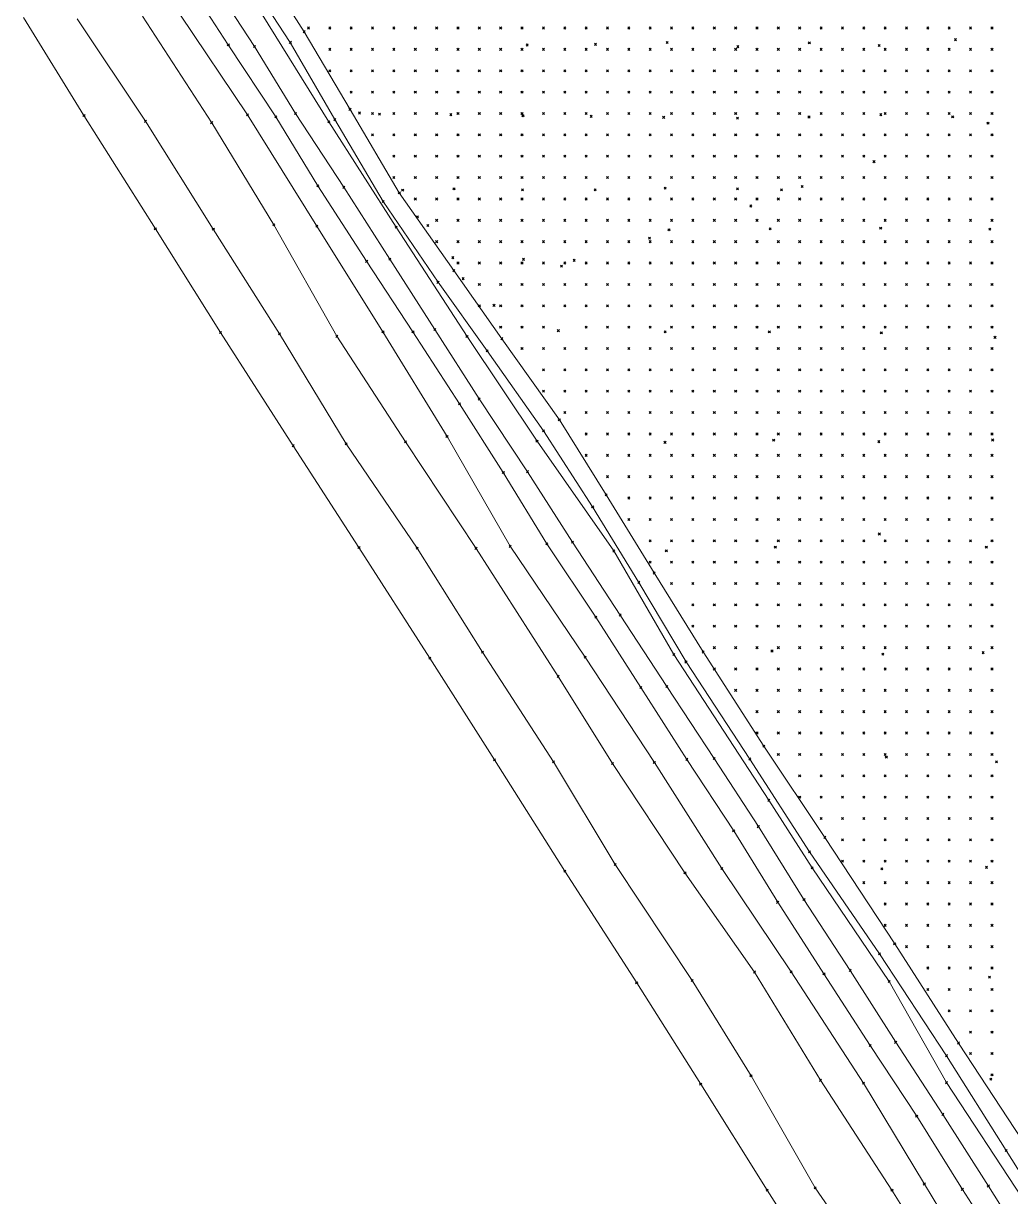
# Model space of a CAD drawing. Header units: metres. Extents: x 441556 to 446409, y 432338 to 461058.
# Drawn here: x 445542.3 to 445681, y 434278.6 to 434443.3 of the extents above; entities that cross this region are included whole.
import ezdxf

# ---------------------------------------------------------------- set-up
doc = ezdxf.new("R2010")
doc.units = ezdxf.units.M
doc.header["$MEASUREMENT"] = 0
doc.header["$PDMODE"] = 35
doc.header["$PDSIZE"] = 0.15
for name, color, linetype, lineweight in [('DTM-BRE-RevN_GRP_CANAL', 2, 'Continuous', 0), ('DTM-BRE-RevN_GRP_CANAL IRIGATIE JOS', 2, 'Continuous', 0), ('DTM-BRE-RevN_GRP_CANAL IRIGATIE SUS', 2, 'Continuous', 0), ('DTM-BRE-RevN_GRP_DIG', 2, 'Continuous', 0), ('DTM-BRE-RevN_GRP_DRUM PAMANT', 2, 'Continuous', 0), ('DTM-BRE-RevN_GRP_TALUZ JOS', 2, 'Continuous', 0), ('DTM-NOK-RevN_LIDAR_co_lidar', 91, 'Continuous', 0), ('DTM-NOK-RevN_RTK', 32, 'Continuous', 0)]:
    doc.layers.add(name, color=color, linetype=linetype, lineweight=lineweight)

msp = doc.modelspace()

# ---------------------------------------------------------------- linework, layer by layer
at = {"layer": 'DTM-BRE-RevN_GRP_CANAL'}
for p, q in [((445564.715, 434450.133, 319.036), (445571.097, 434440.271, 319.044)), ((445567.894, 434450.529, 319.079), (445574.775, 434440.051, 319.055)), ((445571.097, 434440.271, 319.044), (445577.769, 434430.161, 318.977)), ((445574.775, 434440.051, 319.055), (445580.526, 434430.626, 318.982)), ((445577.769, 434430.161, 318.977), (445583.684, 434420.48, 319.006)), ((445580.526, 434430.626, 318.982), (445587.324, 434420.279, 319.004)), ((445583.684, 434420.48, 319.006), (445590.529, 434409.887, 318.983)), ((445587.324, 434420.279, 319.004), (445593.789, 434410.173, 318.982)), ((445590.529, 434409.887, 318.983), (445597.033, 434399.979, 318.946)), ((445593.789, 434410.173, 318.982), (445600.115, 434400.316, 318.959)), ((445597.033, 434399.979, 318.946), (445603.553, 434389.881, 318.931)), ((445600.115, 434400.316, 318.959), (445606.328, 434390.56, 318.881)), ((445603.553, 434389.881, 318.931), (445609.714, 434380.234, 318.889)), ((445606.328, 434390.56, 318.881), (445613.107, 434380.346, 318.896)), ((445609.714, 434380.234, 318.889), (445615.842, 434370.231, 318.946)), ((445613.107, 434380.346, 318.896), (445619.428, 434370.449, 318.874)), ((445615.842, 434370.231, 318.946), (445622.704, 434359.917, 318.848)), ((445619.428, 434370.449, 318.874), (445626.136, 434360.225, 318.888)), ((445622.704, 434359.917, 318.848), (445629.045, 434350.051, 318.863)), ((445626.136, 434360.225, 318.888), (445632.672, 434350.191, 318.835)), ((445629.045, 434350.051, 318.863), (445635.487, 434339.966, 318.827)), ((445632.672, 434350.191, 318.835), (445639.337, 434340.086, 318.822)), ((445635.487, 434339.966, 318.827), (445642.069, 434329.923, 318.808)), ((445639.337, 434340.086, 318.822), (445645.533, 434330.52, 318.826)), ((445642.069, 434329.923, 318.808), (445648.253, 434319.891, 318.785)), ((445645.533, 434330.52, 318.826), (445651.945, 434320.294, 318.812)), ((445648.253, 434319.891, 318.785), (445654.753, 434309.845, 318.802)), ((445651.945, 434320.294, 318.812), (445658.436, 434310.337, 318.808)), ((445658.436, 434310.337, 318.808), (445664.819, 434300.245, 318.78)), ((445654.753, 434309.845, 318.802), (445661.241, 434299.803, 318.787)), ((445664.819, 434300.245, 318.78), (445671.45, 434290.122, 318.754)), ((445661.241, 434299.803, 318.787), (445667.774, 434289.866, 318.784)), ((445667.774, 434289.866, 318.784), (445674.183, 434279.595, 318.749)), ((445671.45, 434290.122, 318.754), (445677.834, 434280.065, 318.782)), ((445674.183, 434279.595, 318.749), (445680.141, 434270.33, 318.743)), ((445677.834, 434280.065, 318.782), (445684.321, 434269.802, 318.752))]:
    msp.add_line(p, q, dxfattribs=at)
at = {"layer": 'DTM-BRE-RevN_GRP_CANAL IRIGATIE JOS'}
for p, q in [((445573.803, 434430.438, 321.023), (445564.289, 434444.594, 321.246)), ((445583.522, 434414.832, 321.074), (445573.803, 434430.438, 321.023)), ((445592.819, 434399.988, 321.175), (445583.522, 434414.832, 321.074)), ((445601.811, 434385.288, 321.345), (445592.819, 434399.988, 321.175)), ((445610.682, 434369.871, 321.446), (445601.811, 434385.288, 321.345)), ((445621.205, 434354.3, 321.446), (445610.682, 434369.871, 321.446)), ((445630.931, 434339.511, 321.342), (445621.205, 434354.3, 321.446)), ((445640.398, 434324.631, 321.239), (445630.931, 434339.511, 321.342)), ((445650.141, 434310.133, 321.305), (445640.398, 434324.631, 321.239)), ((445660.313, 434294.512, 321.231), (445650.141, 434310.133, 321.305)), ((445668.849, 434280.343, 321.226), (445660.313, 434294.512, 321.231)), ((445678.308, 434264.721, 321.417), (445668.849, 434280.343, 321.226))]:
    msp.add_line(p, q, dxfattribs=at)
at = {"layer": 'DTM-BRE-RevN_GRP_CANAL IRIGATIE SUS'}
for p, q in [((445575.854, 434444.556, 321.174), (445585.213, 434429.469, 321.164)), ((445585.213, 434429.469, 321.164), (445594.672, 434414.674, 320.902)), ((445594.672, 434414.674, 320.902), (445604.624, 434399.341, 320.967)), ((445604.624, 434399.341, 320.967), (445614.452, 434384.636, 321.088)), ((445614.452, 434384.636, 321.088), (445625.229, 434369.217, 321.08)), ((445625.229, 434369.217, 321.08), (445633.664, 434354.681, 320.904)), ((445633.664, 434354.681, 320.904), (445646.994, 434334.214, 320.925)), ((445646.994, 434334.214, 320.925), (445653.087, 434324.723, 320.799)), ((445653.087, 434324.723, 320.799), (445663.915, 434308.785, 320.794)), ((445663.915, 434308.785, 320.794), (445671.96, 434294.577, 320.623)), ((445671.96, 434294.577, 320.623), (445682.566, 434278.409, 320.563))]:
    msp.add_line(p, q, dxfattribs=at)
at = {"layer": 'DTM-BRE-RevN_GRP_DIG'}
for p, q in [((445550.832, 434430.352, 326.067), (445542.331, 434444.097, 326.056)), ((445559.465, 434429.538, 325.889), (445549.896, 434443.92, 325.702)), ((445560.852, 434414.45, 326.087), (445550.832, 434430.352, 326.067)), ((445568.987, 434414.395, 325.902), (445559.465, 434429.538, 325.889)), ((445570.004, 434399.893, 326.125), (445560.852, 434414.45, 326.087)), ((445578.295, 434399.69, 325.84), (445568.987, 434414.395, 325.902)), ((445580.213, 434383.997, 326.145), (445570.004, 434399.893, 326.125)), ((445587.647, 434384.252, 326.025), (445578.295, 434399.69, 325.84)), ((445597.624, 434369.607, 325.962), (445587.647, 434384.252, 326.025)), ((445589.45, 434369.701, 326.227), (445580.213, 434383.997, 326.145)), ((445599.391, 434354.156, 326.212), (445589.45, 434369.701, 326.227)), ((445606.786, 434355, 325.872), (445597.624, 434369.607, 325.962)), ((445616.769, 434339.611, 325.867), (445606.786, 434355, 325.872)), ((445608.477, 434339.883, 326.172), (445599.391, 434354.156, 326.212)), ((445618.357, 434324.264, 326.105), (445608.477, 434339.883, 326.172)), ((445625.429, 434325.198, 325.946), (445616.769, 434339.611, 325.867)), ((445636.244, 434308.908, 325.816), (445625.429, 434325.198, 325.946)), ((445628.451, 434308.594, 326.092), (445618.357, 434324.264, 326.105)), ((445637.436, 434294.358, 326.076), (445628.451, 434308.594, 326.092)), ((445644.504, 434295.532, 325.861), (445636.244, 434308.908, 325.816)), ((445653.524, 434279.8, 325.922), (445644.504, 434295.532, 325.861)), ((445646.771, 434279.473, 326.109), (445637.436, 434294.358, 326.076)), ((445656.709, 434264.025, 326.143), (445646.771, 434279.473, 326.109)), ((445663.604, 434265.257, 325.847), (445653.524, 434279.8, 325.922))]:
    msp.add_line(p, q, dxfattribs=at)
at = {"layer": 'DTM-BRE-RevN_GRP_DRUM PAMANT'}
for p, q in [((445575.184, 434452.489, 321.308), (445581.75, 434442.118, 321.304)), ((445579.803, 434440.619, 321.289), (445572.97, 434451.057, 321.306)), ((445581.75, 434442.118, 321.304), (445588.191, 434431.216, 321.15)), ((445586.057, 434429.774, 321.184), (445579.803, 434440.619, 321.289)), ((445588.191, 434431.216, 321.15), (445595.114, 434419.494, 321.073)), ((445592.852, 434418.289, 321.044), (445586.057, 434429.774, 321.184)), ((445595.114, 434419.494, 321.073), (445602.77, 434408.577, 320.952)), ((445600.549, 434406.934, 321), (445592.852, 434418.289, 321.044)), ((445602.77, 434408.577, 320.952), (445609.519, 434399.017, 320.984)), ((445607.453, 434397.32, 320.996), (445600.549, 434406.934, 321)), ((445609.519, 434399.017, 320.984), (445617.587, 434387.629, 320.837)), ((445615.353, 434386.083, 320.989), (445607.453, 434397.32, 320.996)), ((445617.587, 434387.629, 320.837), (445624.15, 434377.104, 320.895)), ((445622.265, 434375.426, 320.903), (445615.353, 434386.083, 320.989)), ((445624.15, 434377.104, 320.895), (445630.9, 434366.129, 320.921)), ((445628.749, 434364.808, 320.989), (445622.265, 434375.426, 320.903)), ((445630.9, 434366.129, 320.921), (445637.78, 434355.04, 320.833)), ((445635.38, 434353.632, 320.974), (445628.749, 434364.808, 320.989)), ((445637.78, 434355.04, 320.833), (445646.306, 434341.804, 320.825)), ((445644.339, 434340.013, 320.958), (445635.38, 434353.632, 320.974)), ((445646.306, 434341.804, 320.825), (445654.866, 434329.012, 320.7)), ((445652.713, 434326.992, 320.853), (445644.339, 434340.013, 320.958)), ((445654.866, 434329.012, 320.7), (445664.678, 434314.071, 320.702)), ((445662.557, 434312.66, 320.74), (445652.713, 434326.992, 320.853)), ((445664.678, 434314.071, 320.702), (445673.64, 434300.14, 320.837)), ((445671.96, 434298.359, 320.791), (445662.557, 434312.66, 320.74)), ((445673.64, 434300.14, 320.837), (445682.562, 434286.523, 320.732)), ((445680.342, 434285.06, 320.729), (445671.96, 434298.359, 320.791)), ((445687.447, 434273.697, 320.593), (445680.342, 434285.06, 320.729))]:
    msp.add_line(p, q, dxfattribs=at)
at = {"layer": 'DTM-BRE-RevN_GRP_TALUZ JOS'}
for p, q in [((445568.77, 434429.346, 321.172), (445559.026, 434444.303, 321.32)), ((445577.503, 434415.018, 321.088), (445568.77, 434429.346, 321.172)), ((445586.349, 434399.359, 321.572), (445577.503, 434415.018, 321.088)), ((445595.992, 434384.548, 321.602), (445586.349, 434399.359, 321.572)), ((445605.889, 434369.582, 321.66), (445595.992, 434384.548, 321.602)), ((445617.414, 434351.613, 321.467), (445605.889, 434369.582, 321.66)), ((445625.056, 434339.391, 321.488), (445617.414, 434351.613, 321.467)), ((445635.231, 434324.042, 321.46), (445625.056, 434339.391, 321.488)), ((445645.004, 434310.101, 321.328), (445635.231, 434324.042, 321.46)), ((445654.262, 434294.902, 321.309), (445645.004, 434310.101, 321.328)), ((445664.3, 434279.494, 321.203), (445654.262, 434294.902, 321.309)), ((445673.633, 434264.403, 321.49), (445664.3, 434279.494, 321.203))]:
    msp.add_line(p, q, dxfattribs=at)
at = {"layer": 'DTM-NOK-RevN_LIDAR_co_lidar'}
for p in [(445582.358, 434442.635, 321.257), (445585.357, 434442.635, 321.259), (445588.357, 434442.635, 321.343), (445591.356, 434442.635, 321.27), (445594.356, 434442.635, 321.364), (445597.355, 434442.635, 321.447), (445600.354, 434442.635, 321.503), (445603.354, 434442.635, 321.496), (445606.353, 434442.635, 321.501), (445609.352, 434442.635, 321.489), (445612.352, 434442.635, 321.408), (445615.351, 434442.635, 321.35), (445618.351, 434442.635, 321.274), (445621.35, 434442.635, 321.261), (445624.349, 434442.635, 321.214), (445627.349, 434442.635, 321.147), (445630.348, 434442.635, 321.165), (445633.348, 434442.635, 321.217), (445636.347, 434442.635, 321.194), (445639.346, 434442.635, 321.336), (445642.346, 434442.635, 321.31), (445645.345, 434442.635, 321.319), (445648.344, 434442.635, 321.339), (445651.344, 434442.635, 321.316), (445654.343, 434442.635, 321.304), (445657.343, 434442.635, 321.304), (445660.342, 434442.635, 321.306), (445663.341, 434442.635, 321.28), (445666.341, 434442.635, 321.175), (445669.34, 434442.635, 321.157), (445672.34, 434442.635, 321.245), (445675.339, 434442.635, 321.358), (445678.338, 434442.635, 321.488), (445585.357, 434439.636, 321.274), (445588.357, 434439.636, 321.311), (445591.356, 434439.636, 321.184), (445594.356, 434439.636, 321.256), (445597.355, 434439.636, 321.319), (445600.354, 434439.636, 321.35), (445603.354, 434439.636, 321.381), (445606.353, 434439.636, 321.366), (445609.352, 434439.636, 321.306), (445612.352, 434439.636, 321.323), (445615.351, 434439.636, 321.342), (445618.351, 434439.636, 321.384), (445621.35, 434439.636, 321.396), (445624.349, 434439.636, 321.387), (445627.349, 434439.636, 321.32), (445630.348, 434439.636, 321.24), (445633.348, 434439.636, 321.196), (445636.347, 434439.636, 321.164), (445639.346, 434439.636, 321.246), (445642.346, 434439.636, 321.289), (445645.345, 434439.636, 321.309), (445648.344, 434439.636, 321.299), (445651.344, 434439.636, 321.272), (445654.343, 434439.636, 321.234), (445657.343, 434439.636, 321.221), (445660.342, 434439.636, 321.234), (445663.341, 434439.636, 321.252), (445666.341, 434439.636, 321.298), (445669.34, 434439.636, 321.306), (445672.34, 434439.636, 321.263), (445675.339, 434439.636, 321.386), (445678.338, 434439.636, 321.499), (445585.357, 434436.636, 321.494), (445588.357, 434436.636, 321.255), (445591.356, 434436.636, 321.067), (445594.356, 434436.636, 321.132), (445597.355, 434436.636, 321.168), (445600.354, 434436.636, 321.148), (445603.354, 434436.636, 321.212), (445606.353, 434436.636, 321.322), (445609.352, 434436.636, 321.335), (445612.352, 434436.636, 321.357), (445615.351, 434436.636, 321.426), (445618.351, 434436.636, 321.481), (445621.35, 434436.636, 321.388), (445624.349, 434436.636, 321.256), (445627.349, 434436.636, 321.224), (445630.348, 434436.636, 321.16), (445633.348, 434436.636, 321.148), (445636.347, 434436.636, 321.19), (445639.346, 434436.636, 321.257), (445642.346, 434436.636, 321.261), (445645.345, 434436.636, 321.222), (445648.344, 434436.636, 321.18), (445651.344, 434436.636, 321.189), (445654.343, 434436.636, 321.203), (445657.343, 434436.636, 321.258), (445660.342, 434436.636, 321.304), (445663.341, 434436.636, 321.284), (445666.341, 434436.636, 321.265), (445669.34, 434436.636, 321.192), (445672.34, 434436.636, 321.123), (445675.339, 434436.636, 321.264), (445678.338, 434436.636, 321.319), (445588.357, 434433.637, 321.246), (445591.356, 434433.637, 321.078), (445594.356, 434433.637, 321.087), (445597.355, 434433.637, 321.155), (445600.354, 434433.637, 321.168), (445603.354, 434433.637, 321.204), (445606.353, 434433.637, 321.301), (445609.352, 434433.637, 321.38), (445612.352, 434433.637, 321.419), (445615.351, 434433.637, 321.387), (445618.351, 434433.637, 321.314), (445621.35, 434433.637, 321.243), (445624.349, 434433.637, 321.208), (445627.349, 434433.637, 321.217), (445630.348, 434433.637, 321.189), (445633.348, 434433.637, 321.169), (445636.347, 434433.637, 321.183), (445639.346, 434433.637, 321.176), (445642.346, 434433.637, 321.153), (445645.345, 434433.637, 321.189), (445648.344, 434433.637, 321.225), (445651.344, 434433.637, 321.216), (445654.343, 434433.637, 321.275), (445657.343, 434433.637, 321.258), (445660.342, 434433.637, 321.229), (445663.341, 434433.637, 321.203), (445666.341, 434433.637, 321.181), (445669.34, 434433.637, 321.11), (445672.34, 434433.637, 321.065), (445675.339, 434433.637, 321.232), (445678.338, 434433.637, 321.338), (445591.356, 434430.637, 321.149), (445594.356, 434430.637, 321.166), (445597.355, 434430.637, 321.171), (445600.354, 434430.637, 321.165), (445603.354, 434430.637, 321.175), (445606.353, 434430.637, 321.207), (445609.352, 434430.637, 321.25), (445612.352, 434430.637, 321.29), (445615.351, 434430.637, 321.268), (445618.351, 434430.637, 321.233), (445621.35, 434430.637, 321.206), (445624.349, 434430.637, 321.173), (445627.349, 434430.637, 321.15), (445630.348, 434430.637, 321.122), (445633.348, 434430.637, 321.119), (445636.347, 434430.637, 321.143), (445639.346, 434430.637, 321.189), (445642.346, 434430.637, 321.25), (445645.345, 434430.637, 321.276), (445648.344, 434430.637, 321.242), (445651.344, 434430.637, 321.181), (445654.343, 434430.637, 321.194), (445657.343, 434430.637, 321.154), (445660.342, 434430.637, 321.177), (445663.341, 434430.637, 321.194), (445666.341, 434430.637, 321.23), (445669.34, 434430.637, 321.196), (445672.34, 434430.637, 321.053), (445675.339, 434430.637, 321.09), (445678.338, 434430.637, 321.235), (445591.356, 434427.638, 321.147), (445594.356, 434427.638, 321.171), (445597.355, 434427.638, 321.052), (445600.354, 434427.638, 321.026), (445603.354, 434427.638, 321.014), (445606.353, 434427.638, 321.093), (445609.352, 434427.638, 321.211), (445612.352, 434427.638, 321.25), (445615.351, 434427.638, 321.226), (445618.351, 434427.638, 321.173), (445621.35, 434427.638, 321.106), (445624.349, 434427.638, 321.064), (445627.349, 434427.638, 321.099), (445630.348, 434427.638, 321.165), (445633.348, 434427.638, 321.257), (445636.347, 434427.638, 321.291), (445639.346, 434427.638, 321.295), (445642.346, 434427.638, 321.23), (445645.345, 434427.638, 321.163), (445648.344, 434427.638, 321.194), (445651.344, 434427.638, 321.157), (445654.343, 434427.638, 321.116), (445657.343, 434427.638, 321.142), (445660.342, 434427.638, 321.303), (445663.341, 434427.638, 321.278), (445666.341, 434427.638, 321.083), (445669.34, 434427.638, 320.984), (445672.34, 434427.638, 320.855), (445675.339, 434427.638, 320.923), (445678.338, 434427.638, 321.11), (445594.356, 434424.639, 321.443), (445597.355, 434424.639, 321.193), (445600.354, 434424.639, 321.027), (445603.354, 434424.639, 321.041), (445606.353, 434424.639, 321.141), (445609.352, 434424.639, 321.167), (445612.352, 434424.639, 321.146), (445615.351, 434424.639, 321.111), (445618.351, 434424.639, 321.063), (445621.35, 434424.639, 321.073), (445624.349, 434424.639, 321.089), (445627.349, 434424.639, 321.184), (445630.348, 434424.639, 321.222), (445633.348, 434424.639, 321.245), (445636.347, 434424.639, 321.18), (445639.346, 434424.639, 321.158), (445642.346, 434424.639, 321.108), (445645.345, 434424.639, 321.184), (445648.344, 434424.639, 321.316), (445651.344, 434424.639, 321.35), (445654.343, 434424.639, 321.311), (445657.343, 434424.639, 321.282), (445660.342, 434424.639, 321.2), (445663.341, 434424.639, 320.976), (445666.341, 434424.639, 320.867), (445669.34, 434424.639, 320.836), (445672.34, 434424.639, 320.811), (445675.339, 434424.639, 320.909), (445678.338, 434424.639, 321.073), (445594.356, 434421.639, 321.615), (445597.355, 434421.639, 321.528), (445600.354, 434421.639, 321.239), (445603.354, 434421.639, 321.084), (445606.353, 434421.639, 321.066), (445609.352, 434421.639, 321.056), (445612.352, 434421.639, 321.08), (445615.351, 434421.639, 321.105), (445618.351, 434421.639, 321.128), (445621.35, 434421.639, 321.155), (445624.349, 434421.639, 321.127), (445627.349, 434421.639, 321.109), (445630.348, 434421.639, 321.157), (445633.348, 434421.639, 321.145), (445636.347, 434421.639, 321.147), (445639.346, 434421.639, 321.198), (445642.346, 434421.639, 321.205), (445645.345, 434421.639, 321.237), (445648.344, 434421.639, 321.193), (445651.344, 434421.639, 321.147), (445654.343, 434421.639, 321.038), (445657.343, 434421.639, 320.976), (445660.342, 434421.639, 320.942), (445663.341, 434421.639, 320.912), (445666.341, 434421.639, 320.891), (445669.34, 434421.639, 320.857), (445672.34, 434421.639, 320.834), (445675.339, 434421.639, 320.917), (445678.338, 434421.639, 321.061), (445597.355, 434418.64, 321.874), (445600.354, 434418.64, 321.42), (445603.354, 434418.64, 321.051), (445606.353, 434418.64, 321.052), (445609.352, 434418.64, 321.062), (445612.352, 434418.64, 321.07), (445615.351, 434418.64, 321.029), (445618.351, 434418.64, 320.99), (445621.35, 434418.64, 320.977), (445624.349, 434418.64, 320.998), (445627.349, 434418.64, 321.068), (445630.348, 434418.64, 321.196), (445633.348, 434418.64, 321.304), (445636.347, 434418.64, 321.244), (445639.346, 434418.64, 321.246), (445642.346, 434418.64, 321.136), (445645.345, 434418.64, 321.055), (445648.344, 434418.64, 320.997), (445651.344, 434418.64, 320.972), (445654.343, 434418.64, 320.936), (445657.343, 434418.64, 320.944), (445660.342, 434418.64, 320.975), (445663.341, 434418.64, 320.936), (445666.341, 434418.64, 320.908), (445669.34, 434418.64, 320.891), (445672.34, 434418.64, 320.903), (445675.339, 434418.64, 320.925), (445678.338, 434418.64, 320.972), (445600.354, 434415.641, 321.148), (445603.354, 434415.641, 321.012), (445606.353, 434415.641, 320.955), (445609.352, 434415.641, 320.918), (445612.352, 434415.641, 320.907), (445615.351, 434415.641, 320.88), (445618.351, 434415.641, 320.913), (445621.35, 434415.641, 321.039), (445624.349, 434415.641, 321.098), (445627.349, 434415.641, 321.189), (445630.348, 434415.641, 321.299), (445633.348, 434415.641, 321.238), (445636.347, 434415.641, 321.11), (445639.346, 434415.641, 321.014), (445642.346, 434415.641, 320.983), (445645.345, 434415.641, 320.97), (445648.344, 434415.641, 320.97), (445651.344, 434415.641, 320.994), (445654.343, 434415.641, 320.974), (445657.343, 434415.641, 320.972), (445660.342, 434415.641, 320.985), (445663.341, 434415.641, 320.946), (445666.341, 434415.641, 320.941), (445669.34, 434415.641, 320.93), (445672.34, 434415.641, 320.927), (445675.339, 434415.641, 320.912), (445678.338, 434415.641, 320.928), (445600.354, 434412.641, 320.922), (445603.354, 434412.641, 320.897), (445606.353, 434412.641, 320.845), (445609.352, 434412.641, 320.865), (445612.352, 434412.641, 320.912), (445615.351, 434412.641, 320.956), (445618.351, 434412.641, 321.061), (445621.35, 434412.641, 321.133), (445624.349, 434412.641, 321.044), (445627.349, 434412.641, 320.976), (445630.348, 434412.641, 321.003), (445633.348, 434412.641, 321), (445636.347, 434412.641, 320.993), (445639.346, 434412.641, 320.993), (445642.346, 434412.641, 320.997), (445645.345, 434412.641, 320.983), (445648.344, 434412.641, 320.963), (445651.344, 434412.641, 320.964), (445654.343, 434412.641, 320.964), (445657.343, 434412.641, 320.946), (445660.342, 434412.641, 320.912), (445663.341, 434412.641, 320.9), (445666.341, 434412.641, 320.89), (445669.34, 434412.641, 320.927), (445672.34, 434412.641, 320.972), (445675.339, 434412.641, 320.994), (445678.338, 434412.641, 321.026), (445603.354, 434409.642, 320.842), (445606.353, 434409.642, 320.789), (445609.352, 434409.642, 320.832), (445612.352, 434409.642, 320.961), (445615.351, 434409.642, 320.922), (445618.351, 434409.642, 320.875), (445621.35, 434409.642, 320.903), (445624.349, 434409.642, 320.865), (445627.349, 434409.642, 320.859), (445630.348, 434409.642, 320.912), (445633.348, 434409.642, 320.969), (445636.347, 434409.642, 320.989), (445639.346, 434409.642, 320.972), (445642.346, 434409.642, 320.964), (445645.345, 434409.642, 320.936), (445648.344, 434409.642, 320.899), (445651.344, 434409.642, 320.886), (445654.343, 434409.642, 320.851), (445657.343, 434409.642, 320.86), (445660.342, 434409.642, 320.91), (445663.341, 434409.642, 320.935), (445666.341, 434409.642, 320.97), (445669.34, 434409.642, 320.973), (445672.34, 434409.642, 320.966), (445675.339, 434409.642, 321.038), (445678.338, 434409.642, 321.098), (445606.353, 434406.642, 320.888), (445609.352, 434406.642, 321.011), (445612.352, 434406.642, 320.946), (445615.351, 434406.642, 320.752), (445618.351, 434406.642, 320.778), (445621.35, 434406.642, 320.841), (445624.349, 434406.642, 320.869), (445627.349, 434406.642, 320.896), (445630.348, 434406.642, 320.915), (445633.348, 434406.642, 320.949), (445636.347, 434406.642, 320.952), (445639.346, 434406.642, 320.941), (445642.346, 434406.642, 320.87), (445645.345, 434406.642, 320.811), (445648.344, 434406.642, 320.782), (445651.344, 434406.642, 320.832), (445654.343, 434406.642, 320.921), (445657.343, 434406.642, 320.892), (445660.342, 434406.642, 320.895), (445663.341, 434406.642, 320.91), (445666.341, 434406.642, 320.949), (445669.34, 434406.642, 320.958), (445672.34, 434406.642, 320.897), (445675.339, 434406.642, 320.91), (445678.338, 434406.642, 320.932), (445606.353, 434403.643, 321.365), (445609.352, 434403.643, 321.431), (445612.352, 434403.643, 321.102), (445615.351, 434403.643, 320.866), (445618.351, 434403.643, 320.819), (445621.35, 434403.643, 320.858), (445624.349, 434403.643, 320.887), (445627.349, 434403.643, 320.909), (445630.348, 434403.643, 320.91), (445633.348, 434403.643, 320.893), (445636.347, 434403.643, 320.87), (445639.346, 434403.643, 320.841), (445642.346, 434403.643, 320.828), (445645.345, 434403.643, 320.82), (445648.344, 434403.643, 320.788), (445651.344, 434403.643, 320.79), (445654.343, 434403.643, 320.833), (445657.343, 434403.643, 320.86), (445660.342, 434403.643, 320.898), (445663.341, 434403.643, 320.88), (445666.341, 434403.643, 320.843), (445669.34, 434403.643, 320.842), (445672.34, 434403.643, 320.847), (445675.339, 434403.643, 320.884), (445678.338, 434403.643, 320.909), (445609.352, 434400.644, 321.697), (445612.352, 434400.644, 321.382), (445615.351, 434400.644, 321.041), (445621.35, 434400.644, 320.89), (445624.349, 434400.644, 320.879), (445627.349, 434400.644, 320.852), (445630.348, 434400.644, 320.859), (445633.348, 434400.644, 320.959), (445636.347, 434400.644, 321.069), (445639.346, 434400.644, 321.041), (445642.346, 434400.644, 320.979), (445645.345, 434400.644, 320.832), (445648.344, 434400.644, 320.823), (445651.344, 434400.644, 320.83), (445654.343, 434400.644, 320.842), (445657.343, 434400.644, 320.818), (445660.342, 434400.644, 320.806), (445663.341, 434400.644, 320.84), (445666.341, 434400.644, 320.881), (445669.34, 434400.644, 320.841), (445672.34, 434400.644, 320.823), (445675.339, 434400.644, 320.826), (445678.338, 434400.644, 320.769), (445612.352, 434397.644, 321.267), (445615.351, 434397.644, 321.038), (445618.351, 434397.644, 320.882), (445621.35, 434397.644, 320.795), (445624.349, 434397.644, 320.846), (445627.349, 434397.644, 321.02), (445630.348, 434397.644, 321.223), (445633.348, 434397.644, 321.197), (445636.347, 434397.644, 321.155), (445639.346, 434397.644, 321.072), (445642.346, 434397.644, 321.21), (445645.345, 434397.644, 321.058), (445648.344, 434397.644, 320.868), (445651.344, 434397.644, 320.815), (445654.343, 434397.644, 320.827), (445657.343, 434397.644, 320.826), (445660.342, 434397.644, 320.854), (445663.341, 434397.644, 320.851), (445666.341, 434397.644, 320.816), (445669.34, 434397.644, 320.766), (445672.34, 434397.644, 320.718), (445675.339, 434397.644, 320.643), (445678.338, 434397.644, 320.631), (445615.351, 434394.645, 321.249), (445618.351, 434394.645, 320.995), (445621.35, 434394.645, 320.877), (445624.349, 434394.645, 320.953), (445627.349, 434394.645, 321.049), (445630.348, 434394.645, 321.479), (445633.348, 434394.645, 321.42), (445636.347, 434394.645, 321.249), (445639.346, 434394.645, 321.084), (445642.346, 434394.645, 320.926), (445645.345, 434394.645, 320.895), (445648.344, 434394.645, 320.845), (445651.344, 434394.645, 320.852), (445654.343, 434394.645, 320.866), (445657.343, 434394.645, 320.863), (445660.342, 434394.645, 320.825), (445663.341, 434394.645, 320.761), (445666.341, 434394.645, 320.716), (445669.34, 434394.645, 320.701), (445672.34, 434394.645, 320.738), (445675.339, 434394.645, 320.678), (445678.338, 434394.645, 320.647), (445615.351, 434391.646, 321.506), (445618.351, 434391.646, 320.986), (445621.35, 434391.646, 320.916), (445624.349, 434391.646, 321.035), (445627.349, 434391.646, 320.96), (445630.348, 434391.646, 321.212), (445633.348, 434391.646, 321.113), (445636.347, 434391.646, 320.755), (445639.346, 434391.646, 320.669), (445642.346, 434391.646, 320.695), (445645.345, 434391.646, 320.778), (445648.344, 434391.646, 320.817), (445651.344, 434391.646, 320.811), (445654.343, 434391.646, 320.803), (445657.343, 434391.646, 320.751), (445660.342, 434391.646, 320.743), (445663.341, 434391.646, 320.791), (445666.341, 434391.646, 320.769), (445669.34, 434391.646, 320.697), (445672.34, 434391.646, 320.692), (445675.339, 434391.646, 320.679), (445678.338, 434391.646, 320.734), (445618.351, 434388.646, 320.879), (445621.35, 434388.646, 320.863), (445624.349, 434388.646, 320.906), (445627.349, 434388.646, 320.744), (445630.348, 434388.646, 320.672), (445633.348, 434388.646, 320.587), (445636.347, 434388.646, 320.525), (445639.346, 434388.646, 320.544), (445642.346, 434388.646, 320.648), (445645.345, 434388.646, 320.82), (445648.344, 434388.646, 320.931), (445651.344, 434388.646, 320.834), (445654.343, 434388.646, 320.778), (445657.343, 434388.646, 320.768), (445660.342, 434388.646, 320.758), (445663.341, 434388.646, 320.778), (445666.341, 434388.646, 320.763), (445669.34, 434388.646, 320.773), (445672.34, 434388.646, 320.781), (445675.339, 434388.646, 320.785), (445678.338, 434388.646, 320.803), (445621.35, 434385.647, 320.693), (445624.349, 434385.647, 320.666), (445627.349, 434385.647, 320.671), (445630.348, 434385.647, 320.728), (445633.348, 434385.647, 320.714), (445636.347, 434385.647, 320.657), (445639.346, 434385.647, 320.641), (445642.346, 434385.647, 320.687), (445645.345, 434385.647, 320.842), (445648.344, 434385.647, 320.911), (445651.344, 434385.647, 320.834), (445654.343, 434385.647, 320.784), (445657.343, 434385.647, 320.788), (445660.342, 434385.647, 320.846), (445663.341, 434385.647, 320.851), (445666.341, 434385.647, 320.821), (445669.34, 434385.647, 320.816), (445672.34, 434385.647, 320.783), (445675.339, 434385.647, 320.758), (445678.338, 434385.647, 320.727), (445621.35, 434382.647, 320.871), (445624.349, 434382.647, 320.792), (445627.349, 434382.647, 320.795), (445630.348, 434382.647, 320.85), (445633.348, 434382.647, 320.935), (445636.347, 434382.647, 321.145), (445639.346, 434382.647, 320.974), (445642.346, 434382.647, 320.699), (445645.345, 434382.647, 320.719), (445648.344, 434382.647, 320.773), (445651.344, 434382.647, 320.784), (445654.343, 434382.647, 320.795), (445657.343, 434382.647, 320.827), (445660.342, 434382.647, 320.852), (445663.341, 434382.647, 320.847), (445666.341, 434382.647, 320.814), (445669.34, 434382.647, 320.797), (445672.34, 434382.647, 320.778), (445675.339, 434382.647, 320.714), (445678.338, 434382.647, 320.716), (445624.349, 434379.648, 321.029), (445627.349, 434379.648, 320.993), (445630.348, 434379.648, 320.903), (445633.348, 434379.648, 320.762), (445636.347, 434379.648, 320.759), (445639.346, 434379.648, 320.623), (445642.346, 434379.648, 320.611), (445645.345, 434379.648, 320.739), (445648.344, 434379.648, 320.852), (445651.344, 434379.648, 320.813), (445654.343, 434379.648, 320.799), (445657.343, 434379.648, 320.834), (445660.342, 434379.648, 320.869), (445663.341, 434379.648, 320.871), (445666.341, 434379.648, 320.814), (445669.34, 434379.648, 320.753), (445672.34, 434379.648, 320.762), (445675.339, 434379.648, 320.806), (445678.338, 434379.648, 320.835), (445627.349, 434376.649, 321.167), (445630.348, 434376.649, 320.875), (445633.348, 434376.649, 320.391), (445636.347, 434376.649, 320.403), (445639.346, 434376.649, 320.522), (445642.346, 434376.649, 320.648), (445645.345, 434376.649, 320.757), (445648.344, 434376.649, 320.815), (445651.344, 434376.649, 320.789), (445654.343, 434376.649, 320.769), (445657.343, 434376.649, 320.805), (445660.342, 434376.649, 320.856), (445663.341, 434376.649, 320.869), (445666.341, 434376.649, 320.823), (445669.34, 434376.649, 320.834), (445672.34, 434376.649, 320.83), (445675.339, 434376.649, 320.844), (445678.338, 434376.649, 320.854), (445627.349, 434373.649, 321.284), (445630.348, 434373.649, 320.767), (445633.348, 434373.649, 320.284), (445636.347, 434373.649, 320.426), (445639.346, 434373.649, 320.543), (445642.346, 434373.649, 320.599), (445645.345, 434373.649, 320.715), (445648.344, 434373.649, 320.784), (445651.344, 434373.649, 320.797), (445654.343, 434373.649, 320.791), (445657.343, 434373.649, 320.791), (445660.342, 434373.649, 320.816), (445663.341, 434373.649, 320.854), (445666.341, 434373.649, 320.832), (445669.34, 434373.649, 320.837), (445672.34, 434373.649, 320.856), (445675.339, 434373.649, 320.848), (445678.338, 434373.649, 320.835), (445630.348, 434370.65, 320.777), (445633.348, 434370.65, 320.432), (445636.347, 434370.65, 320.344), (445639.346, 434370.65, 320.427), (445642.346, 434370.65, 320.55), (445645.345, 434370.65, 320.676), (445648.344, 434370.65, 320.795), (445651.344, 434370.65, 320.824), (445654.343, 434370.65, 320.814), (445657.343, 434370.65, 320.794), (445660.342, 434370.65, 320.807), (445663.341, 434370.65, 320.832), (445666.341, 434370.65, 320.832), (445669.34, 434370.65, 320.85), (445672.34, 434370.65, 320.886), (445675.339, 434370.65, 320.885), (445678.338, 434370.65, 320.876), (445630.348, 434367.65, 320.673), (445633.348, 434367.65, 320.443), (445636.347, 434367.65, 320.23), (445639.346, 434367.65, 320.313), (445642.346, 434367.65, 320.453), (445645.345, 434367.65, 320.594), (445648.344, 434367.65, 320.73), (445651.344, 434367.65, 320.813), (445654.343, 434367.65, 320.809), (445657.343, 434367.65, 320.806), (445660.342, 434367.65, 320.785), (445663.341, 434367.65, 320.799), (445666.341, 434367.65, 320.862), (445669.34, 434367.65, 320.906), (445672.34, 434367.65, 320.945), (445675.339, 434367.65, 320.954), (445678.338, 434367.65, 320.893), (445633.348, 434364.651, 320.783), (445636.347, 434364.651, 320.458), (445639.346, 434364.651, 320.259), (445642.346, 434364.651, 320.362), (445645.345, 434364.651, 320.464), (445648.344, 434364.651, 320.582), (445651.344, 434364.651, 320.716), (445654.343, 434364.651, 320.818), (445657.343, 434364.651, 320.835), (445660.342, 434364.651, 320.843), (445663.341, 434364.651, 320.884), (445666.341, 434364.651, 320.886), (445669.34, 434364.651, 320.909), (445672.34, 434364.651, 320.956), (445675.339, 434364.651, 320.981), (445678.338, 434364.651, 320.91), (445636.347, 434361.652, 321.009), (445639.346, 434361.652, 320.735), (445642.346, 434361.652, 320.541), (445645.345, 434361.652, 320.617), (445648.344, 434361.652, 320.657), (445651.344, 434361.652, 320.632), (445654.343, 434361.652, 320.758), (445657.343, 434361.652, 320.844), (445660.342, 434361.652, 320.866), (445663.341, 434361.652, 320.85), (445666.341, 434361.652, 320.84), (445669.34, 434361.652, 320.865), (445672.34, 434361.652, 320.901), (445675.339, 434361.652, 320.94), (445678.338, 434361.652, 320.924), (445636.347, 434358.652, 321.46), (445639.346, 434358.652, 321.187), (445642.346, 434358.652, 320.985), (445645.345, 434358.652, 320.733), (445648.344, 434358.652, 320.732), (445651.344, 434358.652, 320.845), (445654.343, 434358.652, 320.857), (445657.343, 434358.652, 320.791), (445660.342, 434358.652, 320.79), (445663.341, 434358.652, 320.784), (445666.341, 434358.652, 320.816), (445669.34, 434358.652, 320.878), (445672.34, 434358.652, 320.92), (445675.339, 434358.652, 320.945), (445678.338, 434358.652, 320.954), (445639.346, 434355.653, 321.395), (445642.346, 434355.653, 321.172), (445645.345, 434355.653, 320.902), (445648.344, 434355.653, 320.741), (445651.344, 434355.653, 320.794), (445654.343, 434355.653, 320.617), (445657.343, 434355.653, 320.728), (445660.342, 434355.653, 320.703), (445663.341, 434355.653, 320.771), (445666.341, 434355.653, 320.85), (445669.34, 434355.653, 320.905), (445672.34, 434355.653, 320.938), (445675.339, 434355.653, 320.996), (445678.338, 434355.653, 320.983), (445639.346, 434352.654, 320.883), (445642.346, 434352.654, 320.777), (445645.345, 434352.654, 320.835), (445648.344, 434352.654, 320.787), (445651.344, 434352.654, 320.948), (445654.343, 434352.654, 320.796), (445657.343, 434352.654, 320.804), (445660.342, 434352.654, 320.584), (445663.341, 434352.654, 320.711), (445666.341, 434352.654, 320.819), (445669.34, 434352.654, 320.928), (445672.34, 434352.654, 320.984), (445675.339, 434352.654, 320.991), (445678.338, 434352.654, 320.985), (445642.346, 434349.654, 320.666), (445645.345, 434349.654, 320.709), (445648.344, 434349.654, 320.905), (445651.344, 434349.654, 321.051), (445654.343, 434349.654, 320.996), (445657.343, 434349.654, 320.861), (445660.342, 434349.654, 320.557), (445663.341, 434349.654, 320.752), (445666.341, 434349.654, 320.805), (445669.34, 434349.654, 320.844), (445672.34, 434349.654, 320.876), (445675.339, 434349.654, 320.927), (445678.338, 434349.654, 321.059), (445645.345, 434346.655, 320.94), (445648.344, 434346.655, 321.188), (445651.344, 434346.655, 321.289), (445654.343, 434346.655, 321.112), (445657.343, 434346.655, 320.845), (445660.342, 434346.655, 320.883), (445663.341, 434346.655, 321.072), (445666.341, 434346.655, 320.946), (445669.34, 434346.655, 320.739), (445672.34, 434346.655, 320.846), (445675.339, 434346.655, 321.113), (445678.338, 434346.655, 321.238), (445645.345, 434343.655, 321.271), (445648.344, 434343.655, 321.559), (445651.344, 434343.655, 321.747), (445654.343, 434343.655, 321.42), (445657.343, 434343.655, 321.092), (445660.342, 434343.655, 320.813), (445663.341, 434343.655, 320.833), (445666.341, 434343.655, 320.755), (445669.34, 434343.655, 320.756), (445672.34, 434343.655, 320.936), (445675.339, 434343.655, 321.104), (445678.338, 434343.655, 321.217), (445648.344, 434340.656, 321.761), (445651.344, 434340.656, 321.74), (445654.343, 434340.656, 321.767), (445657.343, 434340.656, 321.389), (445660.342, 434340.656, 320.96), (445663.341, 434340.656, 320.747), (445666.341, 434340.656, 320.625), (445669.34, 434340.656, 320.675), (445672.34, 434340.656, 320.828), (445675.339, 434340.656, 320.945), (445678.338, 434340.656, 320.946), (445651.344, 434337.657, 321.842), (445654.343, 434337.657, 321.727), (445657.343, 434337.657, 321.556), (445660.342, 434337.657, 321.11), (445663.341, 434337.657, 320.741), (445666.341, 434337.657, 320.648), (445669.34, 434337.657, 320.783), (445672.34, 434337.657, 320.944), (445675.339, 434337.657, 320.92), (445678.338, 434337.657, 320.8), (445651.344, 434334.657, 321.936), (445654.343, 434334.657, 321.808), (445657.343, 434334.657, 321.813), (445660.342, 434334.657, 321.316), (445663.341, 434334.657, 320.827), (445666.341, 434334.657, 320.707), (445669.34, 434334.657, 320.801), (445672.34, 434334.657, 320.923), (445675.339, 434334.657, 320.945), (445678.338, 434334.657, 320.944), (445654.343, 434331.658, 321.843), (445657.343, 434331.658, 321.695), (445660.342, 434331.658, 321.508), (445663.341, 434331.658, 320.874), (445666.341, 434331.658, 320.623), (445669.34, 434331.658, 320.656), (445672.34, 434331.658, 320.815), (445675.339, 434331.658, 320.991), (445678.338, 434331.658, 321.075), (445657.343, 434328.658, 321.531), (445660.342, 434328.658, 321.277), (445663.341, 434328.658, 320.765), (445666.341, 434328.658, 320.606), (445669.34, 434328.658, 320.729), (445672.34, 434328.658, 320.927), (445675.339, 434328.658, 321.105), (445678.338, 434328.658, 321.13), (445657.343, 434325.659, 321.363), (445660.342, 434325.659, 320.946), (445663.341, 434325.659, 320.763), (445666.341, 434325.659, 320.78), (445669.34, 434325.659, 320.957), (445672.34, 434325.659, 321.017), (445675.339, 434325.659, 320.904), (445678.338, 434325.659, 320.802), (445660.342, 434322.66, 320.655), (445663.341, 434322.66, 320.739), (445666.341, 434322.66, 320.938), (445669.34, 434322.66, 320.864), (445672.34, 434322.66, 320.851), (445675.339, 434322.66, 320.909), (445678.338, 434322.66, 320.974), (445663.341, 434319.66, 320.903), (445666.341, 434319.66, 321.048), (445669.34, 434319.66, 321.088), (445672.34, 434319.66, 321.187), (445675.339, 434319.66, 321.201), (445678.338, 434319.66, 321.192), (445663.341, 434316.661, 321.068), (445666.341, 434316.661, 321.321), (445669.34, 434316.661, 321.631), (445672.34, 434316.661, 321.6), (445675.339, 434316.661, 321.62), (445678.338, 434316.661, 321.576), (445666.341, 434313.662, 321.464), (445669.34, 434313.662, 321.77), (445672.34, 434313.662, 321.915), (445675.339, 434313.662, 321.78), (445678.338, 434313.662, 321.516), (445669.34, 434310.662, 321.554), (445672.34, 434310.662, 321.56), (445675.339, 434310.662, 321.141), (445678.338, 434310.662, 320.911), (445669.34, 434307.663, 321.251), (445672.34, 434307.663, 321.146), (445675.339, 434307.663, 320.941), (445678.338, 434307.663, 320.775), (445672.34, 434304.663, 321.095), (445675.339, 434304.663, 321.148), (445678.338, 434304.663, 320.872), (445675.339, 434301.664, 321.54), (445678.338, 434301.664, 321.605), (445675.339, 434298.665, 321.46), (445678.338, 434298.665, 321.373), (445678.338, 434295.665, 320.928)]:
    msp.add_point(p, dxfattribs=at)
at = {"layer": 'DTM-NOK-RevN_RTK'}
for p in [(445581.75, 434442.118, 321.304), (445571.097, 434440.271, 319.044), (445574.775, 434440.051, 319.055), (445579.803, 434440.619, 321.289), (445613.08, 434440.257, 321.322), (445622.667, 434440.339, 321.302), (445632.718, 434440.596, 321.233), (445642.666, 434440.023, 321.286), (445652.694, 434440.55, 321.221), (445662.505, 434440.175, 321.185), (445673.208, 434441.008, 321.328), (445550.832, 434430.352, 326.067), (445573.803, 434430.438, 321.023), (445577.769, 434430.161, 318.977), (445580.526, 434430.626, 318.982), (445588.191, 434431.216, 321.15), (445589.519, 434430.698, 321.159), (445592.328, 434430.541, 321.177), (445602.357, 434430.48, 321.223), (445612.492, 434430.298, 321.302), (445622.068, 434430.236, 321.259), (445632.235, 434430.093, 321.16), (445652.653, 434430.147, 321.119), (445662.726, 434430.468, 321.107), (445672.824, 434430.168, 321.018), (445559.465, 434429.538, 325.889), (445568.77, 434429.346, 321.172), (445585.213, 434429.469, 321.164), (445586.057, 434429.774, 321.184), (445642.594, 434429.995, 321.317), (445677.784, 434429.28, 321.105), (445661.767, 434423.865, 321.04), (445583.684, 434420.48, 319.006), (445587.324, 434420.279, 319.004), (445632.442, 434420.141, 321.197), (445651.687, 434420.38, 321.105), (445595.114, 434419.494, 321.073), (445595.593, 434419.882, 321.034), (445602.798, 434420.053, 321.027), (445612.427, 434419.919, 321.182), (445622.616, 434419.93, 321.197), (445642.605, 434420.069, 321.139), (445648.791, 434419.932, 321.057), (445592.852, 434418.289, 321.044), (445644.469, 434417.645, 321.077), (445597.667, 434416.126, 321.196), (445560.852, 434414.45, 326.087), (445568.987, 434414.395, 325.902), (445577.503, 434415.018, 321.088), (445583.522, 434414.832, 321.074), (445594.672, 434414.674, 320.902), (445599.126, 434414.913, 321.12), (445632.992, 434414.313, 321.148), (445647.187, 434414.437, 320.965), (445662.705, 434414.525, 320.97), (445678.042, 434414.4, 320.891), (445630.259, 434413.146, 321.206), (445602.631, 434410.396, 320.971), (445590.529, 434409.887, 318.983), (445593.789, 434410.173, 318.982), (445612.55, 434410.155, 321.004), (445617.902, 434409.21, 320.953), (445619.675, 434410.021, 321.007), (445602.77, 434408.577, 320.952), (445604.076, 434407.45, 320.99), (445600.549, 434406.934, 321), (445608.416, 434403.702, 321.003), (445570.004, 434399.893, 326.125), (445578.295, 434399.69, 325.84), (445586.349, 434399.359, 321.572), (445592.819, 434399.988, 321.175), (445597.033, 434399.979, 318.946), (445600.115, 434400.316, 318.959), (445604.624, 434399.341, 320.967), (445609.519, 434399.017, 320.984), (445617.441, 434400.149, 320.879), (445632.445, 434399.994, 320.795), (445647.071, 434399.977, 320.942), (445662.809, 434399.843, 320.802), (445678.764, 434399.204, 320.696), (445607.453, 434397.32, 320.996), (445606.328, 434390.56, 318.881), (445603.553, 434389.881, 318.931), (445617.587, 434387.629, 320.837), (445615.353, 434386.083, 320.989), (445580.213, 434383.997, 326.145), (445587.647, 434384.252, 326.025), (445595.992, 434384.548, 321.602), (445601.811, 434385.288, 321.345), (445614.452, 434384.636, 321.088), (445632.421, 434384.47, 320.835), (445647.691, 434384.764, 320.814), (445662.453, 434384.56, 320.908), (445678.445, 434384.807, 320.796), (445609.714, 434380.234, 318.889), (445613.107, 434380.346, 318.896), (445624.15, 434377.104, 320.895), (445622.265, 434375.426, 320.903), (445662.52, 434371.607, 320.899), (445589.45, 434369.701, 326.227), (445597.624, 434369.607, 325.962), (445605.889, 434369.582, 321.66), (445610.682, 434369.871, 321.446), (445615.842, 434370.231, 318.946), (445619.428, 434370.449, 318.874), (445625.229, 434369.217, 321.08), (445632.614, 434369.247, 320.724), (445647.92, 434369.75, 320.78), (445677.552, 434369.756, 320.938), (445630.9, 434366.129, 320.921), (445628.749, 434364.808, 320.989), (445622.704, 434359.917, 318.848), (445626.136, 434360.225, 318.888), (445606.786, 434355, 325.872), (445621.205, 434354.3, 321.446), (445633.664, 434354.681, 320.904), (445637.78, 434355.04, 320.833), (445647.458, 434355.181, 320.682), (445663.011, 434354.72, 320.755), (445677.097, 434354.935, 320.864), (445599.391, 434354.156, 326.212), (445635.38, 434353.632, 320.974), (445617.414, 434351.613, 321.467), (445629.045, 434350.051, 318.863), (445632.672, 434350.191, 318.835), (445646.306, 434341.804, 320.825), (445608.477, 434339.883, 326.172), (445616.769, 434339.611, 325.867), (445630.931, 434339.511, 321.342), (445635.487, 434339.966, 318.827), (445639.337, 434340.086, 318.822), (445644.339, 434340.013, 320.958), (445663.501, 434340.276, 320.705), (445678.991, 434339.615, 320.642), (445625.056, 434339.391, 321.488), (445646.994, 434334.214, 320.925), (445642.069, 434329.923, 318.808), (445645.533, 434330.52, 318.826), (445654.866, 434329.012, 320.7), (445652.713, 434326.992, 320.853), (445625.429, 434325.198, 325.946), (445640.398, 434324.631, 321.239), (445653.087, 434324.723, 320.799), (445677.572, 434324.796, 320.638), (445618.357, 434324.264, 326.105), (445635.231, 434324.042, 321.46), (445662.881, 434324.601, 320.761), (445648.253, 434319.891, 318.785), (445651.945, 434320.294, 318.812), (445664.678, 434314.071, 320.702), (445662.557, 434312.66, 320.74), (445645.004, 434310.101, 321.328), (445650.141, 434310.133, 321.305), (445654.753, 434309.845, 318.802), (445658.436, 434310.337, 318.808), (445628.451, 434308.594, 326.092), (445636.244, 434308.908, 325.816), (445663.915, 434308.785, 320.794), (445677.991, 434309.396, 320.672), (445664.819, 434300.245, 318.78), (445673.64, 434300.14, 320.837), (445661.241, 434299.803, 318.787), (445671.96, 434298.359, 320.791), (445644.504, 434295.532, 325.861), (445678.194, 434295.054, 320.754), (445637.436, 434294.358, 326.076), (445654.262, 434294.902, 321.309), (445660.313, 434294.512, 321.231), (445671.96, 434294.577, 320.623), (445671.45, 434290.122, 318.754), (445667.774, 434289.866, 318.784), (445680.342, 434285.06, 320.729), (445668.849, 434280.343, 321.226), (445646.771, 434279.473, 326.109), (445653.524, 434279.8, 325.922), (445664.3, 434279.494, 321.203), (445674.183, 434279.595, 318.749), (445677.834, 434280.065, 318.782)]:
    msp.add_point(p, dxfattribs=at)

doc.saveas('drawing.dxf')
